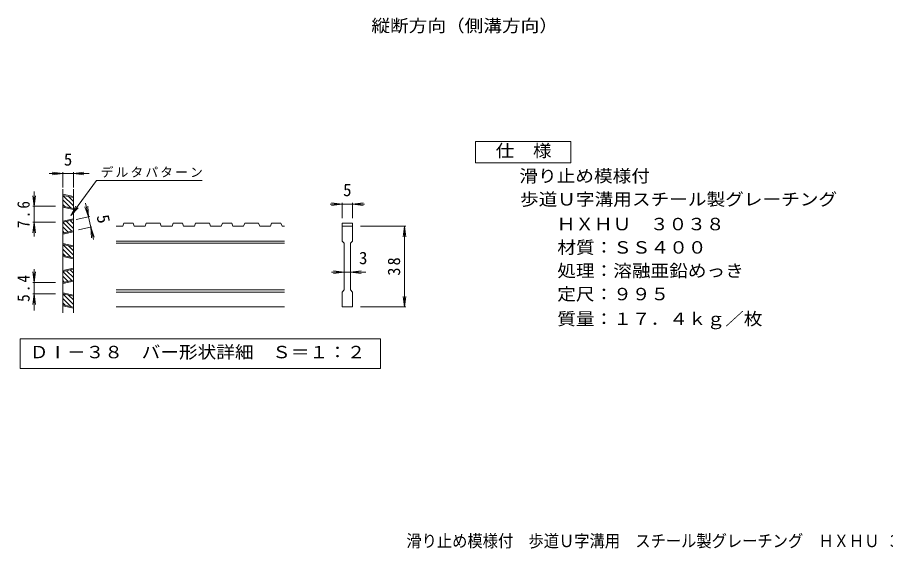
# Model space of a CAD drawing. Units: millimetres, scale not verified, with parts at other scales. Extents: x -906 to 936, y -680 to 630.
# Drawn here: x -906 to 118, y -680 to -54 of the extents above; entities that cross this region are included whole.
import ezdxf
from ezdxf.enums import TextEntityAlignment as Align

# ---------------------------------------------------------------- set-up
doc = ezdxf.new("R2010")
doc.units = ezdxf.units.MM
doc.header["$LTSCALE"] = 5
for name, color, linetype, lineweight in [('B-0', 2, 'Continuous', 9), ('B-4', 7, 'Continuous', 9), ('D-2', 3, 'Continuous', 9), ('D-4', 7, 'Continuous', 9), ('F-4', 2, 'Continuous', 9)]:
    doc.layers.add(name, color=color, linetype=linetype, lineweight=lineweight)
doc.layers.add('B-5', color=2, linetype='Continuous')
doc.styles.add('ＭＳ ゴシック', font='')
doc.styles.get('ＭＳ ゴシック').set_extended_font_data('MS Gothic')

msp = doc.modelspace()

# ---------------------------------------------------------------- linework, layer by layer
at = {"layer": 'B-0'}
for p, q in [((-253.452, -200.566), (-253.452, -225.566)), ((-253.452, -225.566), (-365.952, -225.566))]:
    msp.add_line(p, q, dxfattribs=at)
at = {"layer": 'B-4', "color": 2}
for p, q in [((-365.952, -225.566), (-365.952, -200.566)), ((-365.952, -200.566), (-253.452, -200.566))]:
    msp.add_line(p, q, dxfattribs=at)
at = {"layer": 'D-2'}
for p, q in [((-852.604, -256.776), (-852.604, -402.513)), ((-840.104, -265.34), (-852.604, -262.665)), ((-840.104, -266.618), (-852.604, -263.943)), ((-852.604, -263.943), (-840.104, -276.443)), ((-845.857, -265.387), (-840.104, -271.14)), ((-840.104, -256.776), (-840.104, -402.513)), ((-852.604, -269.247), (-843.088, -278.763)), ((-852.604, -274.55), (-849.835, -277.319)), ((-852.604, -276.726), (-840.104, -279.401)), ((-852.604, -278.005), (-840.104, -280.68)), ((-852.604, -294.373), (-840.104, -291.698)), ((-852.604, -295.651), (-840.104, -292.976)), ((-852.604, -295.651), (-842.074, -306.181)), ((-848.235, -294.716), (-840.104, -302.848)), ((-843.867, -293.781), (-840.104, -297.544)), ((-769.538, -296.65), (-768.259, -300.4)), ((-737.83, -296.65), (-736.551, -300.4)), ((-711.472, -296.65), (-710.193, -300.4)), ((-679.764, -296.65), (-678.486, -300.4)), ((-653.406, -296.65), (-652.128, -300.4)), ((-621.698, -296.65), (-620.42, -300.4)), ((-595.34, -296.65), (-594.062, -300.4)), ((-523.314, -296.65), (-510.814, -296.65)), ((-523.314, -296.65), (-523.314, -300.4)), ((-510.814, -296.65), (-510.814, -300.4)), ((-852.604, -300.955), (-846.443, -307.116)), ((-852.604, -308.434), (-840.104, -305.759)), ((-852.604, -306.258), (-850.811, -308.05)), ((-852.604, -309.713), (-840.104, -307.038)), ((-781.834, -300.4), (-789.461, -300.4)), ((-755.476, -300.4), (-768.259, -300.4)), ((-697.41, -300.4), (-710.193, -300.4)), ((-639.344, -300.4), (-652.128, -300.4)), ((-591.203, -300.4), (-594.062, -300.4)), ((-523.314, -300.4), (-510.814, -300.4)), ((-523.314, -317.9), (-523.314, -300.4)), ((-523.314, -300.4), (-510.814, -300.4)), ((-510.814, -300.4), (-510.814, -317.9)), ((-840.104, -323.406), (-852.604, -320.731)), ((-840.104, -324.684), (-852.604, -322.009)), ((-852.604, -322.009), (-840.104, -334.509)), ((-852.604, -327.313), (-843.088, -336.829)), ((-845.857, -323.453), (-840.104, -329.206)), ((-591.203, -317.9), (-789.461, -317.9)), ((-591.203, -320.401), (-789.461, -320.401)), ((-523.314, -317.9), (-520.814, -320.4)), ((-520.814, -375.4), (-520.814, -320.4)), ((-513.315, -320.4), (-510.814, -317.9)), ((-513.315, -320.4), (-513.315, -375.4)), ((-852.604, -332.616), (-849.835, -335.385)), ((-852.604, -334.792), (-840.104, -337.467)), ((-852.604, -336.07), (-840.104, -338.746)), ((-852.604, -352.439), (-840.104, -349.764)), ((-852.604, -353.717), (-840.104, -351.042)), ((-852.604, -353.717), (-842.074, -364.247)), ((-848.235, -352.782), (-840.104, -360.914)), ((-843.867, -351.847), (-840.104, -355.611)), ((-852.604, -359.021), (-846.443, -365.182)), ((-852.604, -366.5), (-840.104, -363.825)), ((-852.604, -364.324), (-850.811, -366.116)), ((-852.604, -367.778), (-840.104, -365.104)), ((-840.104, -381.472), (-852.604, -378.797)), ((-591.203, -375.4), (-789.461, -375.4)), ((-591.203, -377.9), (-789.461, -377.9)), ((-513.315, -375.4), (-510.814, -377.9)), ((-510.814, -377.9), (-510.814, -395.4)), ((-840.104, -382.75), (-852.604, -380.075)), ((-852.604, -380.075), (-840.104, -392.575)), ((-852.604, -385.379), (-843.088, -394.895)), ((-845.857, -381.519), (-840.104, -387.272)), ((-852.604, -390.682), (-849.835, -393.451)), ((-852.604, -392.858), (-840.104, -395.533)), ((-852.604, -394.136), (-840.104, -396.811)), ((-591.203, -395.4), (-789.461, -395.4)), ((-510.814, -395.4), (-523.314, -395.4))]:
    msp.add_line(p, q, dxfattribs=at)
for points in [[(-769.538, -296.65), (-780.556, -296.65), (-781.834, -300.4)], [(-737.83, -296.65), (-754.198, -296.65), (-755.476, -300.4)], [(-711.472, -296.65), (-722.49, -296.65), (-723.768, -300.4), (-736.551, -300.4)], [(-679.764, -296.65), (-696.132, -296.65), (-697.41, -300.4)], [(-653.406, -296.65), (-664.424, -296.65), (-665.703, -300.4), (-678.486, -300.4)], [(-621.698, -296.65), (-638.066, -296.65), (-639.344, -300.4)], [(-595.34, -296.65), (-606.358, -296.65), (-607.636, -300.4), (-620.42, -300.4)], [(-523.314, -395.4), (-523.314, -377.9), (-520.814, -375.4)]]:
    msp.add_lwpolyline(points, dxfattribs=at)
at = {"layer": 'D-4'}
for p, q in [((-821.604, -238.309), (-868.798, -238.309)), ((-852.604, -238.309), (-864.997, -236.677)), ((-852.604, -238.309), (-864.997, -239.94)), ((-852.604, -254.789), (-852.604, -236.809)), ((-840.104, -238.309), (-827.711, -236.677)), ((-840.104, -254.789), (-840.104, -236.809)), ((-840.104, -238.309), (-827.711, -239.94)), ((-812.995, -246.476), (-688.149, -246.476)), ((-886.42, -276.726), (-888.051, -264.333)), ((-886.42, -259.521), (-886.42, -312.63)), ((-886.42, -276.726), (-884.788, -264.333)), ((-816.48, -316.035), (-825.658, -273.145)), ((-496.878, -274.273), (-537.156, -274.273)), ((-523.314, -274.273), (-535.708, -272.642)), ((-523.314, -274.273), (-535.708, -275.905)), ((-523.314, -290.858), (-523.314, -272.773)), ((-510.814, -274.273), (-498.421, -272.642)), ((-510.814, -290.858), (-510.814, -272.773)), ((-510.814, -274.273), (-498.421, -275.905)), ((-861.072, -276.726), (-887.92, -276.726)), ((-842.974, -287.683), (-834.364, -278.622)), ((-822.233, -289.152), (-826.422, -277.375)), ((-822.233, -289.152), (-823.231, -276.692)), ((-886.42, -295.651), (-888.051, -308.044)), ((-861.072, -295.651), (-887.92, -295.651)), ((-886.42, -295.651), (-884.788, -308.044)), ((-836.774, -292.264), (-820.766, -288.838)), ((-834.158, -304.487), (-818.15, -301.061)), ((-819.617, -301.375), (-815.429, -313.153)), ((-819.617, -301.375), (-818.619, -313.835)), ((-501.427, -300.4), (-448.091, -300.4)), ((-449.591, -300.4), (-451.223, -312.793)), ((-449.591, -395.4), (-449.591, -300.4)), ((-449.591, -300.4), (-447.96, -312.793)), ((-886.42, -366.5), (-888.051, -354.107)), ((-886.42, -350.75), (-886.42, -399.705)), ((-886.42, -366.5), (-884.788, -354.107)), ((-495.436, -354.458), (-535.671, -354.458)), ((-520.814, -354.458), (-533.207, -352.826)), ((-520.814, -354.458), (-533.207, -356.089)), ((-513.315, -354.458), (-500.921, -352.826)), ((-513.315, -354.458), (-500.921, -356.089)), ((-861.072, -366.5), (-887.92, -366.5)), ((-886.42, -380.075), (-888.051, -392.468)), ((-861.072, -380.075), (-887.92, -380.075)), ((-886.42, -380.075), (-884.788, -392.468)), ((-449.591, -395.4), (-451.223, -383.007)), ((-449.591, -395.4), (-447.96, -383.007)), ((-501.427, -395.4), (-448.091, -395.4)), ((-902.832, -432.9), (-902.832, -467.9)), ((-477.832, -432.9), (-902.832, -432.9)), ((-477.832, -432.9), (-477.832, -467.9)), ((-902.832, -467.9), (-477.832, -467.9))]:
    msp.add_line(p, q, dxfattribs=at)
msp.add_lwpolyline([(-812.995, -246.476), (-842.974, -287.683), (-837.003, -276.702)], dxfattribs=at)

# ---------------------------------------------------------------- texts
at = {"layer": 'B-0', "style": 'ＭＳ ゴシック', "width": 1.1}
for s, p in [('仕\u3000様', (-342.202, -223.066)), ('滑り止め模様付', (-314.19, -252.825)), ('歩道Ｕ字溝用スチール製グレーチング', (-313.473, -280.324)), ('\u3000\u3000ＨＸＨＵ\u3000３０３８', (-314.19, -309.526)), ('\u3000\u3000材質：ＳＳ４００', (-313.473, -337.025)), ('\u3000\u3000処理：溶融亜鉛めっき', (-313.473, -364.526)), ('\u3000\u3000定尺：９９５', (-313.473, -392.026)), ('\u3000\u3000質量：１７．４ｋｇ／枚', (-313.473, -421.227))]:
    msp.add_text(s, height=14.66, dxfattribs=at).set_placement(p, align=Align.BOTTOM_LEFT)
at = {"layer": 'B-5', "style": 'ＭＳ ゴシック', "width": 1.1}
msp.add_text('縦断方向（側溝方向）', height=14.66, dxfattribs=at).set_placement((-488.66, -75.725), align=Align.BOTTOM_LEFT)
at = {"layer": 'D-4', "color": 2, "style": 'ＭＳ ゴシック'}
for s, p in [('5', (-851.354, -233.309)), ('5', (-522.064, -269.273)), ('3', (-503.321, -349.458))]:
    msp.add_text(s, height=14.66, dxfattribs=at).set_placement(p, align=Align.BOTTOM_LEFT)
msp.add_text('5', height=14.66, rotation=282.079, dxfattribs=at).set_placement((-817.082, -289.328), align=Align.BOTTOM_LEFT)
at = {"layer": 'D-4', "color": 2, "style": 'ＭＳ ゴシック', "width": 1.1}
msp.add_text('ＤⅠ－３８\u3000バー形状詳細\u3000Ｓ＝１：２', height=14.66, dxfattribs=at).set_placement((-891.582, -460.4), align=Align.BOTTOM_LEFT)
at = {"layer": 'D-4', "insert": (-807.888, -243.006), "char_height": 11, "attachment_point": 7, "style": 'ＭＳ ゴシック'}
msp.add_mtext('\\T1.17;デルタパターン', dxfattribs=at)
at = {"layer": 'D-4', "color": 2, "char_height": 14.66, "attachment_point": 7, "rotation": 90, "style": 'ＭＳ ゴシック'}
for s, insert in [('\\T1.27;\\W0.9;7.6', (-891.42, -302.439)), ('\\T1.27;\\W0.95;38', (-454.591, -358.525)), ('\\T1.27;\\W0.9;5.4', (-891.42, -389.538))]:
    msp.add_mtext(s, dxfattribs=dict(at, insert=insert))
at = {"layer": 'F-4', "style": 'ＭＳ ゴシック', "width": 0.9}
msp.add_text('滑り止め模様付\u3000歩道Ｕ字溝用\u3000スチール製グレーチング\u3000ＨＸＨＵ ３０３８', height=14.66, dxfattribs=at).set_placement((-447.436, -682.92), align=Align.BOTTOM_LEFT)

doc.saveas('drawing.dxf')
